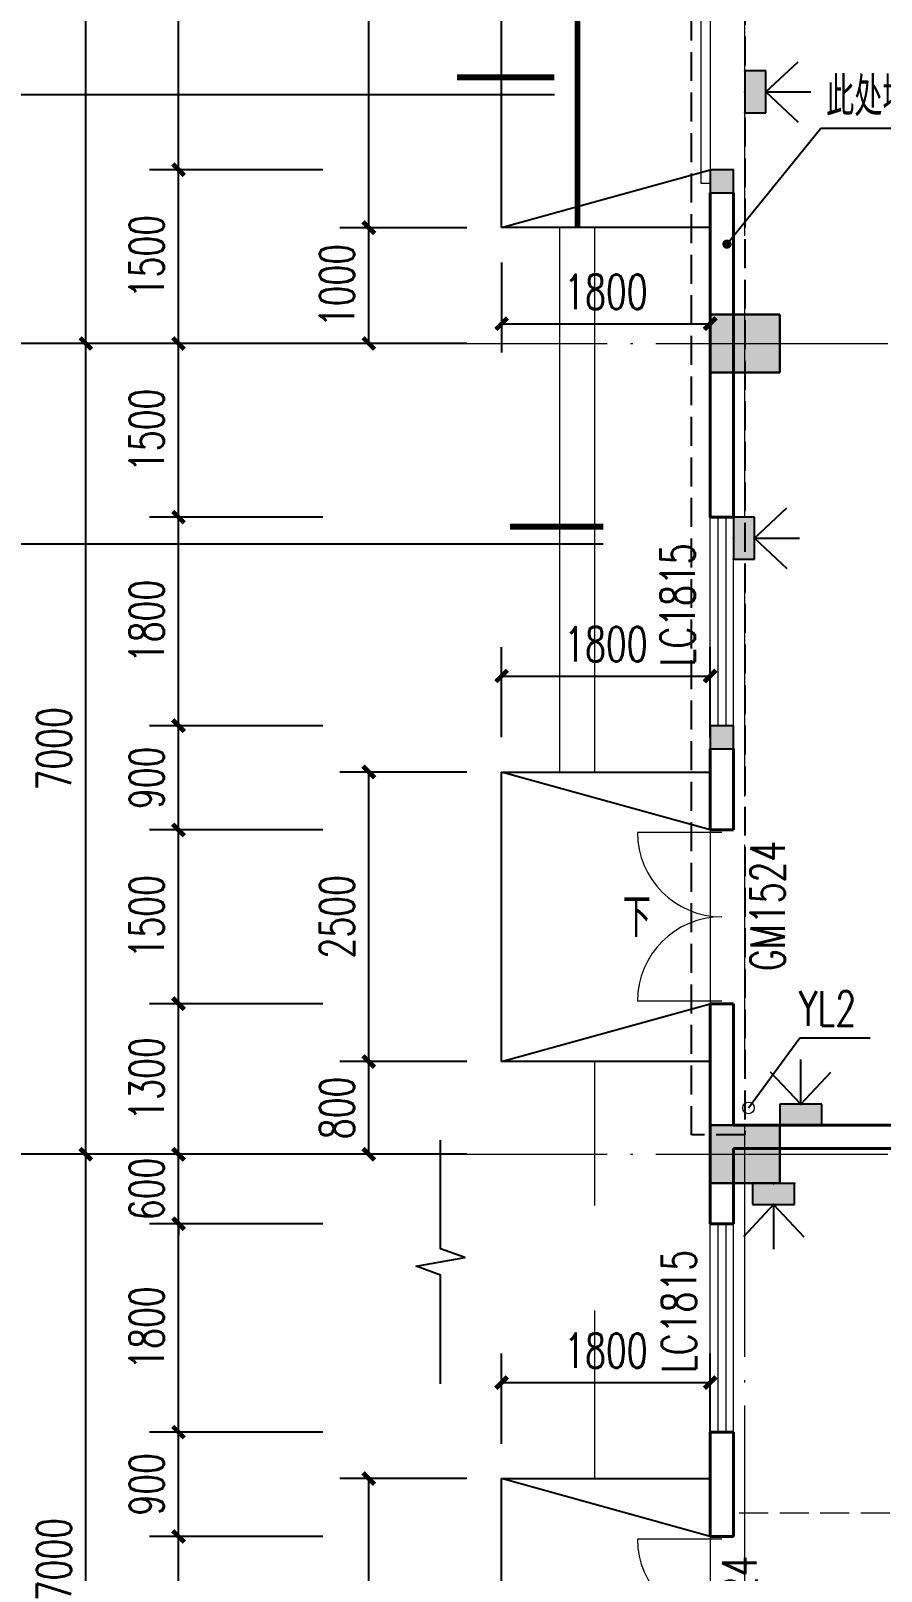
# Model space of a CAD drawing. Extents: x 238398 to 585159, y -66832 to 191977.
# Drawn here: x 384248 to 391585, y 64996 to 78296 of the extents above; entities that cross this region are included whole.
import ezdxf

# ---------------------------------------------------------------- set-up
doc = ezdxf.new("R2010")
doc.units = 0
doc.header["$LTSCALE"] = 1000
doc.header["$MEASUREMENT"] = 0
doc.linetypes.add('DASH', pattern=[0.35, 0.25, -0.1])
doc.linetypes.add('DOTE', pattern=[2.42, 2, -0.2, 0.02, -0.2])
doc.layers.get('0').update_dxf_attribs({"color": 8})
doc.layers.get('Defpoints').update_dxf_attribs({"color": 8})
for name, color, linetype in [('-人员定位', 6, 'Continuous'), ('AXIS', 8, 'Continuous'), ('DIM_IDEN', 8, 'Continuous'), ('DIM_LEAD', 8, 'Continuous'), ('DIM_SYMB', 8, 'Continuous'), ('GZZ', 8, 'Continuous'), ('PUB_DIM', 8, 'Continuous'), ('S_STAIR', 8, 'Continuous'), ('WINDOW_TEXT', 8, 'Continuous')]:
    doc.layers.add(name, color=color, linetype=linetype)
for name, color, linetype, lineweight in [('COLUMN', 8, 'Continuous', 30), ('DOTE', 8, 'DOTE', 13), ('PUB_HATCH', 8, 'Continuous', 5), ('PUB_TEXT', 8, 'Continuous', 20), ('STAIR', 8, 'Continuous', 18), ('WALL', 8, 'Continuous', 40), ('WINDOW', 8, 'Continuous', 18), ('水', 8, 'Continuous', 18), ('设备层', 8, 'Continuous', 5)]:
    doc.layers.add(name, color=color, linetype=linetype, lineweight=lineweight)
doc.styles.add('_TCH_DIM', font='SIMPLEX', dxfattribs={"bigfont": 'GBCBIG'})
doc.styles.add('_TCH_DIM_T3', font='SIMPLEX', dxfattribs={"width": 0.705882, "bigfont": 'GBCBIG'})
doc.styles.add('_TCH_WINDOW', font='geditxt.shx', dxfattribs={"bigfont": 'hztxt1.shx'})
doc.dimstyles.new('_TCH_ARCH&&100', dxfattribs={"dimtxt": 297.5, "dimasz": 100, "dimexe": 250, "dimexo": 300, "dimgap": 126.25, "dimtad": 1, "dimdec": 0, "dimzin": 0, "dimdsep": 46, "dimtxsty": '_TCH_DIM_T3', "dimblk": 'ARCHTICK', "dimcen": 0.09, "dimazin": 2, "dimtfac": 1, "dimtdec": 0, "dimtix": 1, "dimtmove": 2, "dimatfit": 3, "dimfxl": 0, "dimtolj": 1, "dimtzin": 0, "dimarcsym": 0})

# ---------------------------------------------------------------- blocks, each defined once
blk = doc.blocks.new('_ArchTick')
at = {"color": 0, "linetype": 'ByBlock', "const_width": 0.4}
blk.add_lwpolyline([(-0.5, -0.5), (0.5, 0.5)], dxfattribs=at)
blk = doc.blocks.new('*D532')
at = {"layer": 'AXIS', "color": 0, "lineweight": -2}
for p, q in [((386922, 68596), (384472, 68596)), ((384722, 61596), (384722, 68596)), ((386922, 61596), (384472, 61596))]:
    blk.add_line(p, q, dxfattribs=at)
at = {"layer": 'Defpoints', "color": 0}
for p in [(384722, 68596), (387222, 68596), (387222, 61596)]:
    blk.add_point(p, dxfattribs=at)
at = {"layer": 'AXIS', "color": 0, "lineweight": -2, "xscale": 100, "yscale": 100, "zscale": 100}
for p, rotation in [((384722, 68596), 90), ((384722, 61596), 270)]:
    blk.add_blockref('_ArchTick', p, dxfattribs=dict(at, rotation=rotation))
at = {"layer": 'AXIS', "color": 0, "insert": (384447, 65096), "char_height": 297.5, "attachment_point": 5, "rotation": 90, "style": '_TCH_DIM_T3'}
blk.add_mtext('\\A1;7000', dxfattribs=at)
blk = doc.blocks.new('*D533')
at = {"layer": 'AXIS', "color": 0, "lineweight": -2}
for p, q in [((386922, 75596), (384472, 75596)), ((384722, 68596), (384722, 75596)), ((386922, 68596), (384472, 68596))]:
    blk.add_line(p, q, dxfattribs=at)
at = {"layer": 'Defpoints', "color": 0}
for p in [(384722, 75596), (387222, 75596), (387222, 68596)]:
    blk.add_point(p, dxfattribs=at)
at = {"layer": 'AXIS', "color": 0, "lineweight": -2, "xscale": 100, "yscale": 100, "zscale": 100}
for p, rotation in [((384722, 75596), 90), ((384722, 68596), 270)]:
    blk.add_blockref('_ArchTick', p, dxfattribs=dict(at, rotation=rotation))
at = {"layer": 'AXIS', "color": 0, "insert": (384447, 72096), "char_height": 297.5, "attachment_point": 5, "rotation": 90, "style": '_TCH_DIM_T3'}
blk.add_mtext('\\A1;7000', dxfattribs=at)
blk = doc.blocks.new('*D534')
at = {"layer": 'AXIS', "color": 0, "lineweight": -2}
for p, q in [((386922, 82596), (384472, 82596)), ((384722, 75596), (384722, 82596)), ((386922, 75596), (384472, 75596))]:
    blk.add_line(p, q, dxfattribs=at)
at = {"layer": 'Defpoints', "color": 0}
for p in [(384722, 82596), (387222, 82596), (387222, 75596)]:
    blk.add_point(p, dxfattribs=at)
at = {"layer": 'AXIS', "color": 0, "lineweight": -2, "xscale": 100, "yscale": 100, "zscale": 100}
for p, rotation in [((384722, 82596), 90), ((384722, 75596), 270)]:
    blk.add_blockref('_ArchTick', p, dxfattribs=dict(at, rotation=rotation))
at = {"layer": 'AXIS', "color": 0, "insert": (384447, 79096), "char_height": 297.5, "attachment_point": 5, "rotation": 90, "style": '_TCH_DIM_T3'}
blk.add_mtext('\\A1;7000', dxfattribs=at)
blk = doc.blocks.new('43asdfasdfas')
at = {"layer": '设备层', "linetype": 'DASH', "const_width": 0.001}
for points in [[(233716, 192982), (258243, 192982)], [(233716, 192074), (249543, 192074), (249543, 192074)]]:
    blk.add_lwpolyline(points, dxfattribs=at)
blk = doc.blocks.new('*D145')
at = {"layer": 'Defpoints', "color": 0}
for p in [(387164, 81196), (388310, 81196), (388310, 76596)]:
    blk.add_point(p, dxfattribs=at)
at = {"layer": 'PUB_DIM', "color": 0, "lineweight": -2}
for p, q in [((388010, 81196), (386914, 81196)), ((387164, 76596), (387164, 81196)), ((388010, 76596), (386914, 76596))]:
    blk.add_line(p, q, dxfattribs=at)
at = {"layer": 'PUB_DIM', "color": 0, "lineweight": -2, "xscale": 100, "yscale": 100, "zscale": 100}
for p, rotation in [((387164, 81196), 90), ((387164, 76596), 270)]:
    blk.add_blockref('_ArchTick', p, dxfattribs=dict(at, rotation=rotation))
at = {"layer": 'PUB_DIM', "color": 0, "insert": (386889, 78896), "char_height": 297.5, "attachment_point": 5, "rotation": 90, "style": '_TCH_DIM_T3'}
blk.add_mtext('\\A1;4600', dxfattribs=at)
blk = doc.blocks.new('*D146')
at = {"layer": 'Defpoints', "color": 0}
for p in [(387164, 76596), (388310, 76596), (388310, 75596)]:
    blk.add_point(p, dxfattribs=at)
at = {"layer": 'PUB_DIM', "color": 0, "lineweight": -2}
for p, q in [((388010, 76596), (386914, 76596)), ((387164, 75596), (387164, 76596)), ((388010, 75596), (386914, 75596))]:
    blk.add_line(p, q, dxfattribs=at)
at = {"layer": 'PUB_DIM', "color": 0, "lineweight": -2, "xscale": 100, "yscale": 100, "zscale": 100}
for p, rotation in [((387164, 76596), 90), ((387164, 75596), 270)]:
    blk.add_blockref('_ArchTick', p, dxfattribs=dict(at, rotation=rotation))
at = {"layer": 'PUB_DIM', "color": 0, "insert": (386889, 76096), "char_height": 297.5, "attachment_point": 5, "rotation": 90, "style": '_TCH_DIM_T3'}
blk.add_mtext('\\A1;1000', dxfattribs=at)
blk = doc.blocks.new('*D147')
at = {"layer": 'Defpoints', "color": 0}
for p in [(387164, 71896), (388310, 71896), (388310, 69396)]:
    blk.add_point(p, dxfattribs=at)
at = {"layer": 'PUB_DIM', "color": 0, "lineweight": -2}
for p, q in [((388010, 71896), (386914, 71896)), ((387164, 69396), (387164, 71896)), ((388010, 69396), (386914, 69396))]:
    blk.add_line(p, q, dxfattribs=at)
at = {"layer": 'PUB_DIM', "color": 0, "lineweight": -2, "xscale": 100, "yscale": 100, "zscale": 100}
for p, rotation in [((387164, 71896), 90), ((387164, 69396), 270)]:
    blk.add_blockref('_ArchTick', p, dxfattribs=dict(at, rotation=rotation))
at = {"layer": 'PUB_DIM', "color": 0, "insert": (386889, 70646), "char_height": 297.5, "attachment_point": 5, "rotation": 90, "style": '_TCH_DIM_T3'}
blk.add_mtext('\\A1;2500', dxfattribs=at)
blk = doc.blocks.new('*D148')
at = {"layer": 'Defpoints', "color": 0}
for p in [(387164, 69396), (388310, 69396), (388310, 68596)]:
    blk.add_point(p, dxfattribs=at)
at = {"layer": 'PUB_DIM', "color": 0, "lineweight": -2}
for p, q in [((388010, 69396), (386914, 69396)), ((387164, 68596), (387164, 69396)), ((388010, 68596), (386914, 68596))]:
    blk.add_line(p, q, dxfattribs=at)
at = {"layer": 'PUB_DIM', "color": 0, "lineweight": -2, "xscale": 100, "yscale": 100, "zscale": 100}
for p, rotation in [((387164, 69396), 90), ((387164, 68596), 270)]:
    blk.add_blockref('_ArchTick', p, dxfattribs=dict(at, rotation=rotation))
at = {"layer": 'PUB_DIM', "color": 0, "insert": (386889, 68996), "char_height": 297.5, "attachment_point": 5, "rotation": 90, "style": '_TCH_DIM_T3'}
blk.add_mtext('\\A1;800', dxfattribs=at)
blk = doc.blocks.new('*D149')
at = {"layer": 'Defpoints', "color": 0}
for p in [(387164, 65796), (388310, 65796), (388310, 63296)]:
    blk.add_point(p, dxfattribs=at)
at = {"layer": 'PUB_DIM', "color": 0, "lineweight": -2}
for p, q in [((388010, 65796), (386914, 65796)), ((387164, 63296), (387164, 65796)), ((388010, 63296), (386914, 63296))]:
    blk.add_line(p, q, dxfattribs=at)
at = {"layer": 'PUB_DIM', "color": 0, "lineweight": -2, "xscale": 100, "yscale": 100, "zscale": 100}
for p, rotation in [((387164, 65796), 90), ((387164, 63296), 270)]:
    blk.add_blockref('_ArchTick', p, dxfattribs=dict(at, rotation=rotation))
at = {"layer": 'PUB_DIM', "color": 0, "insert": (386889, 64546), "char_height": 297.5, "attachment_point": 5, "rotation": 90, "style": '_TCH_DIM_T3'}
blk.add_mtext('\\A1;2500', dxfattribs=at)
blk = doc.blocks.new('*D160')
at = {"layer": 'Defpoints', "color": 0}
for p in [(388310, 76596), (390110, 76596), (390110, 75767)]:
    blk.add_point(p, dxfattribs=at)
at = {"layer": 'PUB_DIM', "color": 0, "lineweight": -2}
for p, q in [((388310, 76296), (388310, 75517)), ((390110, 76296), (390110, 75517)), ((388310, 75767), (390110, 75767))]:
    blk.add_line(p, q, dxfattribs=at)
at = {"layer": 'PUB_DIM', "color": 0, "lineweight": -2, "xscale": 100, "yscale": 100, "zscale": 100, "rotation": 180}
blk.add_blockref('_ArchTick', (388310, 75767), dxfattribs=at)
at = {"layer": 'PUB_DIM', "color": 0, "lineweight": -2, "xscale": 100, "yscale": 100, "zscale": 100}
blk.add_blockref('_ArchTick', (390110, 75767), dxfattribs=at)
at = {"layer": 'PUB_DIM', "color": 0, "insert": (389210, 76042), "char_height": 297.5, "attachment_point": 5, "style": '_TCH_DIM_T3'}
blk.add_mtext('\\A1;1800', dxfattribs=at)
blk = doc.blocks.new('*D161')
at = {"layer": 'Defpoints', "color": 0}
for p in [(390110, 72725), (388310, 71896), (390110, 71896)]:
    blk.add_point(p, dxfattribs=at)
at = {"layer": 'PUB_DIM', "color": 0, "lineweight": -2}
for p, q in [((388310, 72196), (388310, 72975)), ((390110, 72196), (390110, 72975)), ((388310, 72725), (390110, 72725))]:
    blk.add_line(p, q, dxfattribs=at)
at = {"layer": 'PUB_DIM', "color": 0, "lineweight": -2, "xscale": 100, "yscale": 100, "zscale": 100, "rotation": 180}
blk.add_blockref('_ArchTick', (388310, 72725), dxfattribs=at)
at = {"layer": 'PUB_DIM', "color": 0, "lineweight": -2, "xscale": 100, "yscale": 100, "zscale": 100}
blk.add_blockref('_ArchTick', (390110, 72725), dxfattribs=at)
at = {"layer": 'PUB_DIM', "color": 0, "insert": (389210, 73000), "char_height": 297.5, "attachment_point": 5, "style": '_TCH_DIM_T3'}
blk.add_mtext('\\A1;1800', dxfattribs=at)
blk = doc.blocks.new('*D162')
at = {"layer": 'Defpoints', "color": 0}
for p in [(390110, 66625), (388310, 65796), (390110, 65796)]:
    blk.add_point(p, dxfattribs=at)
at = {"layer": 'PUB_DIM', "color": 0, "lineweight": -2}
for p, q in [((388310, 66096), (388310, 66875)), ((390110, 66096), (390110, 66875)), ((388310, 66625), (390110, 66625))]:
    blk.add_line(p, q, dxfattribs=at)
at = {"layer": 'PUB_DIM', "color": 0, "lineweight": -2, "xscale": 100, "yscale": 100, "zscale": 100, "rotation": 180}
blk.add_blockref('_ArchTick', (388310, 66625), dxfattribs=at)
at = {"layer": 'PUB_DIM', "color": 0, "lineweight": -2, "xscale": 100, "yscale": 100, "zscale": 100}
blk.add_blockref('_ArchTick', (390110, 66625), dxfattribs=at)
at = {"layer": 'PUB_DIM', "color": 0, "insert": (389210, 66900), "char_height": 297.5, "attachment_point": 5, "style": '_TCH_DIM_T3'}
blk.add_mtext('\\A1;1800', dxfattribs=at)
blk = doc.blocks.new('*D427')
at = {"layer": 'Defpoints', "color": 0}
for p in [(385522, 65296), (387067, 65296), (387067, 63796)]:
    blk.add_point(p, dxfattribs=at)
at = {"layer": 'PUB_DIM', "color": 0, "lineweight": -2}
for p, q in [((386767, 65296), (385272, 65296)), ((385522, 63796), (385522, 65296)), ((386767, 63796), (385272, 63796))]:
    blk.add_line(p, q, dxfattribs=at)
at = {"layer": 'PUB_DIM', "color": 0, "lineweight": -2, "xscale": 100, "yscale": 100, "zscale": 100}
for p, rotation in [((385522, 65296), 90), ((385522, 63796), 270)]:
    blk.add_blockref('_ArchTick', p, dxfattribs=dict(at, rotation=rotation))
at = {"layer": 'PUB_DIM', "color": 0, "insert": (385247, 64546), "char_height": 297.5, "attachment_point": 5, "rotation": 90, "style": '_TCH_DIM_T3'}
blk.add_mtext('\\A1;1500', dxfattribs=at)
blk = doc.blocks.new('*D428')
at = {"layer": 'Defpoints', "color": 0}
for p in [(385522, 66196), (387067, 66196), (387067, 65296)]:
    blk.add_point(p, dxfattribs=at)
at = {"layer": 'PUB_DIM', "color": 0, "lineweight": -2}
for p, q in [((386767, 66196), (385272, 66196)), ((385522, 65296), (385522, 66196)), ((386767, 65296), (385272, 65296))]:
    blk.add_line(p, q, dxfattribs=at)
at = {"layer": 'PUB_DIM', "color": 0, "lineweight": -2, "xscale": 100, "yscale": 100, "zscale": 100}
for p, rotation in [((385522, 66196), 90), ((385522, 65296), 270)]:
    blk.add_blockref('_ArchTick', p, dxfattribs=dict(at, rotation=rotation))
at = {"layer": 'PUB_DIM', "color": 0, "insert": (385247, 65746), "char_height": 297.5, "attachment_point": 5, "rotation": 90, "style": '_TCH_DIM_T3'}
blk.add_mtext('\\A1;900', dxfattribs=at)
blk = doc.blocks.new('*D429')
at = {"layer": 'Defpoints', "color": 0}
for p in [(385522, 67996), (387067, 67996), (387067, 66196)]:
    blk.add_point(p, dxfattribs=at)
at = {"layer": 'PUB_DIM', "color": 0, "lineweight": -2}
for p, q in [((386767, 67996), (385272, 67996)), ((385522, 66196), (385522, 67996)), ((386767, 66196), (385272, 66196))]:
    blk.add_line(p, q, dxfattribs=at)
at = {"layer": 'PUB_DIM', "color": 0, "lineweight": -2, "xscale": 100, "yscale": 100, "zscale": 100}
for p, rotation in [((385522, 67996), 90), ((385522, 66196), 270)]:
    blk.add_blockref('_ArchTick', p, dxfattribs=dict(at, rotation=rotation))
at = {"layer": 'PUB_DIM', "color": 0, "insert": (385247, 67096), "char_height": 297.5, "attachment_point": 5, "rotation": 90, "style": '_TCH_DIM_T3'}
blk.add_mtext('\\A1;1800', dxfattribs=at)
blk = doc.blocks.new('*D430')
at = {"layer": 'Defpoints', "color": 0}
for p in [(385522, 68596), (387067, 68596), (387067, 67996)]:
    blk.add_point(p, dxfattribs=at)
at = {"layer": 'PUB_DIM', "color": 0, "lineweight": -2}
for p, q in [((385522, 68596), (385522, 68696)), ((386767, 68596), (385272, 68596)), ((385522, 67996), (385522, 68596)), ((386767, 67996), (385272, 67996)), ((385522, 67996), (385522, 67896))]:
    blk.add_line(p, q, dxfattribs=at)
at = {"layer": 'PUB_DIM', "color": 0, "lineweight": -2, "xscale": 100, "yscale": 100, "zscale": 100}
for p, rotation in [((385522, 68596), 270), ((385522, 67996), 90)]:
    blk.add_blockref('_ArchTick', p, dxfattribs=dict(at, rotation=rotation))
at = {"layer": 'PUB_DIM', "color": 0, "insert": (385247, 68296), "char_height": 297.5, "attachment_point": 5, "rotation": 90, "style": '_TCH_DIM_T3'}
blk.add_mtext('\\A1;600', dxfattribs=at)
blk = doc.blocks.new('*D431')
at = {"layer": 'Defpoints', "color": 0}
for p in [(385522, 69896), (387067, 69896), (387067, 68596)]:
    blk.add_point(p, dxfattribs=at)
at = {"layer": 'PUB_DIM', "color": 0, "lineweight": -2}
for p, q in [((386767, 69896), (385272, 69896)), ((385522, 68596), (385522, 69896)), ((386767, 68596), (385272, 68596))]:
    blk.add_line(p, q, dxfattribs=at)
at = {"layer": 'PUB_DIM', "color": 0, "lineweight": -2, "xscale": 100, "yscale": 100, "zscale": 100}
for p, rotation in [((385522, 69896), 90), ((385522, 68596), 270)]:
    blk.add_blockref('_ArchTick', p, dxfattribs=dict(at, rotation=rotation))
at = {"layer": 'PUB_DIM', "color": 0, "insert": (385247, 69246), "char_height": 297.5, "attachment_point": 5, "rotation": 90, "style": '_TCH_DIM_T3'}
blk.add_mtext('\\A1;1300', dxfattribs=at)
blk = doc.blocks.new('*D432')
at = {"layer": 'Defpoints', "color": 0}
for p in [(385522, 71396), (387067, 71396), (387067, 69896)]:
    blk.add_point(p, dxfattribs=at)
at = {"layer": 'PUB_DIM', "color": 0, "lineweight": -2}
for p, q in [((386767, 71396), (385272, 71396)), ((385522, 69896), (385522, 71396)), ((386767, 69896), (385272, 69896))]:
    blk.add_line(p, q, dxfattribs=at)
at = {"layer": 'PUB_DIM', "color": 0, "lineweight": -2, "xscale": 100, "yscale": 100, "zscale": 100}
for p, rotation in [((385522, 71396), 90), ((385522, 69896), 270)]:
    blk.add_blockref('_ArchTick', p, dxfattribs=dict(at, rotation=rotation))
at = {"layer": 'PUB_DIM', "color": 0, "insert": (385247, 70646), "char_height": 297.5, "attachment_point": 5, "rotation": 90, "style": '_TCH_DIM_T3'}
blk.add_mtext('\\A1;1500', dxfattribs=at)
blk = doc.blocks.new('*D433')
at = {"layer": 'Defpoints', "color": 0}
for p in [(385522, 72296), (387067, 72296), (387067, 71396)]:
    blk.add_point(p, dxfattribs=at)
at = {"layer": 'PUB_DIM', "color": 0, "lineweight": -2}
for p, q in [((386767, 72296), (385272, 72296)), ((385522, 71396), (385522, 72296)), ((386767, 71396), (385272, 71396))]:
    blk.add_line(p, q, dxfattribs=at)
at = {"layer": 'PUB_DIM', "color": 0, "lineweight": -2, "xscale": 100, "yscale": 100, "zscale": 100}
for p, rotation in [((385522, 72296), 90), ((385522, 71396), 270)]:
    blk.add_blockref('_ArchTick', p, dxfattribs=dict(at, rotation=rotation))
at = {"layer": 'PUB_DIM', "color": 0, "insert": (385247, 71846), "char_height": 297.5, "attachment_point": 5, "rotation": 90, "style": '_TCH_DIM_T3'}
blk.add_mtext('\\A1;900', dxfattribs=at)
blk = doc.blocks.new('*D434')
at = {"layer": 'Defpoints', "color": 0}
for p in [(385522, 74096), (387067, 74096), (387067, 72296)]:
    blk.add_point(p, dxfattribs=at)
at = {"layer": 'PUB_DIM', "color": 0, "lineweight": -2}
for p, q in [((386767, 74096), (385272, 74096)), ((385522, 72296), (385522, 74096)), ((386767, 72296), (385272, 72296))]:
    blk.add_line(p, q, dxfattribs=at)
at = {"layer": 'PUB_DIM', "color": 0, "lineweight": -2, "xscale": 100, "yscale": 100, "zscale": 100}
for p, rotation in [((385522, 74096), 90), ((385522, 72296), 270)]:
    blk.add_blockref('_ArchTick', p, dxfattribs=dict(at, rotation=rotation))
at = {"layer": 'PUB_DIM', "color": 0, "insert": (385247, 73196), "char_height": 297.5, "attachment_point": 5, "rotation": 90, "style": '_TCH_DIM_T3'}
blk.add_mtext('\\A1;1800', dxfattribs=at)
blk = doc.blocks.new('*D435')
at = {"layer": 'Defpoints', "color": 0}
for p in [(385522, 75596), (387067, 75596), (387067, 74096)]:
    blk.add_point(p, dxfattribs=at)
at = {"layer": 'PUB_DIM', "color": 0, "lineweight": -2}
for p, q in [((386767, 75596), (385272, 75596)), ((385522, 74096), (385522, 75596)), ((386767, 74096), (385272, 74096))]:
    blk.add_line(p, q, dxfattribs=at)
at = {"layer": 'PUB_DIM', "color": 0, "lineweight": -2, "xscale": 100, "yscale": 100, "zscale": 100}
for p, rotation in [((385522, 75596), 90), ((385522, 74096), 270)]:
    blk.add_blockref('_ArchTick', p, dxfattribs=dict(at, rotation=rotation))
at = {"layer": 'PUB_DIM', "color": 0, "insert": (385247, 74846), "char_height": 297.5, "attachment_point": 5, "rotation": 90, "style": '_TCH_DIM_T3'}
blk.add_mtext('\\A1;1500', dxfattribs=at)
blk = doc.blocks.new('*D436')
at = {"layer": 'Defpoints', "color": 0}
for p in [(385522, 77096), (387067, 77096), (387067, 75596)]:
    blk.add_point(p, dxfattribs=at)
at = {"layer": 'PUB_DIM', "color": 0, "lineweight": -2}
for p, q in [((386767, 77096), (385272, 77096)), ((385522, 75596), (385522, 77096)), ((386767, 75596), (385272, 75596))]:
    blk.add_line(p, q, dxfattribs=at)
at = {"layer": 'PUB_DIM', "color": 0, "lineweight": -2, "xscale": 100, "yscale": 100, "zscale": 100}
for p, rotation in [((385522, 77096), 90), ((385522, 75596), 270)]:
    blk.add_blockref('_ArchTick', p, dxfattribs=dict(at, rotation=rotation))
at = {"layer": 'PUB_DIM', "color": 0, "insert": (385247, 76346), "char_height": 297.5, "attachment_point": 5, "rotation": 90, "style": '_TCH_DIM_T3'}
blk.add_mtext('\\A1;1500', dxfattribs=at)
blk = doc.blocks.new('*D437')
at = {"layer": 'Defpoints', "color": 0}
for p in [(385522, 80696), (387067, 80696), (387067, 77096)]:
    blk.add_point(p, dxfattribs=at)
at = {"layer": 'PUB_DIM', "color": 0, "lineweight": -2}
for p, q in [((386767, 80696), (385272, 80696)), ((385522, 77096), (385522, 80696)), ((386767, 77096), (385272, 77096))]:
    blk.add_line(p, q, dxfattribs=at)
at = {"layer": 'PUB_DIM', "color": 0, "lineweight": -2, "xscale": 100, "yscale": 100, "zscale": 100}
for p, rotation in [((385522, 80696), 90), ((385522, 77096), 270)]:
    blk.add_blockref('_ArchTick', p, dxfattribs=dict(at, rotation=rotation))
at = {"layer": 'PUB_DIM', "color": 0, "insert": (385247, 78896), "char_height": 297.5, "attachment_point": 5, "rotation": 90, "style": '_TCH_DIM_T3'}
blk.add_mtext('\\A1;3600', dxfattribs=at)
blk = doc.blocks.new('$DorLib2D$00000004')
for p, q in [((-0.485, 0), (-0.485, 0.485)), ((0.485, 0), (0.485, 0.485))]:
    blk.add_line(p, q)
at = {"lineweight": 13}
for centre, start, end in [((-0.485, 0), 0, 90), ((0.485, 0), 90, 180)]:
    blk.add_arc(centre, 0.485, start, end, dxfattribs=at)
blk = doc.blocks.new('$TCHSYS$WIN2D')
for p, q in [((-0.5, 0.5), (0.5, 0.5)), ((0.5, 0.1667), (-0.5, 0.1667)), ((0.5, -0.1667), (-0.5, -0.1667)), ((-0.5, -0.5), (0.5, -0.5))]:
    blk.add_line(p, q)
blk = doc.blocks.new('$DorLib2D$00000126')
at = {"color": 0, "linetype": 'Continuous'}
for p, q in [((-0.532, 0.5), (-0.532, 0.9)), ((0.532, 0.9), (0.532, 0.5))]:
    blk.add_line(p, q, dxfattribs=at)
at = {"color": 0, "linetype": 'DASH'}
for p, q in [((-0.532, 0.9), (0.532, 0.9)), ((-0.532, 0.5), (0.532, 0.5))]:
    blk.add_line(p, q, dxfattribs=at)
blk = doc.blocks.new('_FZH')
blk.add_lwpolyline([(-0.5, -0.5), (0.5, -0.5), (0.5, 0.5), (-0.5, 0.5)], close=True)
at = {"layer": 'PUB_HATCH'}
blk.add_solid([(-0.5, -0.5), (0.5, -0.5), (-0.5, 0.5), (0.5, 0.5)], dxfattribs=at)
blk = doc.blocks.new('定位基站')
at = {"layer": '-人员定位', "ltscale": 0.01}
h = blk.add_hatch(color=256, dxfattribs=at)
h.dxf.hatch_style = 1
h.paths.add_polyline_path([(406524, 477798), (406524, 477617), (406162, 477617), (406162, 477798)])
at = {"layer": '-人员定位', "color": 6}
for p, q in [((406343, 477798), (406343, 478186)), ((406343, 477798), (406082, 478077)), ((406343, 477798), (406604, 478077)), ((406343, 477995), (406343, 477995)), ((406162, 477798), (406524, 477798)), ((406162, 477617), (406162, 477798)), ((406524, 477798), (406524, 477617)), ((406524, 477617), (406162, 477617))]:
    blk.add_line(p, q, dxfattribs=at)
for p in [(406343, 477798), (406162, 477617), (406343, 477617), (406524, 477617)]:
    blk.add_point(p, dxfattribs=at)
blk = doc.blocks.new('zw1')
at = {"layer": 'PUB_HATCH'}
for points in [[(390710.3, 75346.1), (390710.3, 75846.1), (390110.3, 75846.1), (390110.3, 75346.1)], [(390710.3, 68346.1), (390710.3, 68846.1), (390110.3, 68846.1), (390110.3, 68346.1)]]:
    blk.add_hatch(color=256, dxfattribs=at).paths.add_polyline_path(points)
at = {"layer": 'AXIS'}
for p, q in [((387221.9, 75596.1), (383221.9, 75596.1)), ((387221.9, 68596.1), (383221.9, 68596.1))]:
    blk.add_line(p, q, dxfattribs=at)
at = {"layer": 'COLUMN'}
for p, q in [((390710.3, 75846.1), (390110.3, 75846.1)), ((390110.3, 75846.1), (390110.3, 75346.1)), ((390710.3, 75346.1), (390710.3, 75846.1)), ((390110.3, 75346.1), (390710.3, 75346.1)), ((390710.3, 68846.1), (390110.3, 68846.1)), ((390110.3, 68846.1), (390110.3, 68346.1)), ((390710.3, 68346.1), (390710.3, 68846.1)), ((390110.3, 68346.1), (390710.3, 68346.1))]:
    blk.add_line(p, q, dxfattribs=at)
at = {"layer": 'DOTE'}
for p, q in [((387221.9, 75596.1), (416127.9, 75596.1)), ((387221.9, 68596.1), (416127.9, 68596.1))]:
    blk.add_line(p, q, dxfattribs=at)
blk.add_lwpolyline([(390410.3, 42646.1), (390410.3, 94439.3)], dxfattribs=at)
at = {"layer": 'AXIS'}
for p1, p2, picture, middle in [((387221.9, 75596.1), (387221.9, 82596.1), '*D534', (384446.9, 79096.1)), ((387221.9, 68596.1), (387221.9, 75596.1), '*D533', (384446.9, 72096.1)), ((387221.9, 61596.1), (387221.9, 68596.1), '*D532', (384446.9, 65096.1))]:
    dim = blk.add_aligned_dim(p1=p1, p2=p2, distance=2500, dimstyle='_TCH_ARCH&&100', dxfattribs=at)
    dim.commit()
    dim.dimension.update_dxf_attribs({"geometry": picture, "text_midpoint": middle})

msp = doc.modelspace()

# ---------------------------------------------------------------- linework, layer by layer
at = {"layer": 'DIM_IDEN'}
for p, q in [((387013.5, 77744.3), (379910.5, 77744.3)), ((388766.4, 77744.3), (387013.5, 77744.3)), ((389187.5, 73864.7), (381658.3, 73864.7))]:
    msp.add_line(p, q, dxfattribs=at)
at = {"layer": 'DIM_IDEN', "const_width": 50}
for points in [[(388766.4, 77894.3), (387925.8, 77894.3)], [(389187.5, 74014.7), (388382.1, 74014.7)]]:
    msp.add_lwpolyline(points, dxfattribs=at)
at = {"layer": 'DIM_LEAD'}
for p, q in [((390254.6, 76453.8), (391063.7, 77454.3)), ((391063.7, 77454.3), (394368.9, 77454.3)), ((390440.3, 68996.1), (390883.7, 69601.1)), ((390883.7, 69601.1), (391489.7, 69601.1))]:
    msp.add_line(p, q, dxfattribs=at)
at = {"layer": 'DIM_LEAD', "linetype": 'DASH'}
msp.add_lwpolyline([(389948.4, 82446.9), (390410.3, 82446.9), (390410.3, 68762.4), (389948.4, 68762.4)], close=True, dxfattribs=at)
at = {"layer": 'DIM_LEAD', "const_width": 40}
msp.add_lwpolyline([(390242, 76438.3, 1), (390267.2, 76469.4, 1)], format="xyb", close=True, dxfattribs=at)
at = {"layer": 'DIM_SYMB'}
msp.add_lwpolyline([(389250.1, 70646.1, 0, 0, 0), (388610.3, 70646.1, 80, 0, 0), (388310.3, 70646.1, 0, 0, 0)], format="xyseb", dxfattribs=at)
msp.add_lwpolyline([(387783.6, 66612.7), (387783.6, 67553.3), (387573.6, 67629.8), (387993.6, 67703.8), (387783.6, 67778.3), (387783.6, 68718.9)], dxfattribs=at)
at = {"layer": 'S_STAIR'}
for p, q in [((388310.3, 76596.1), (388310.3, 81196.1)), ((388310.3, 76596.1), (390110.3, 77096.1)), ((390110.3, 76596.1), (388310.3, 76596.1)), ((388310.3, 69396.1), (388310.3, 71896.1)), ((388310.3, 71896.1), (390110.3, 71896.1)), ((390110.3, 71396.1), (388310.3, 71896.1)), ((388310.3, 69396.1), (390110.3, 69896.1)), ((390110.3, 69396.1), (388310.3, 69396.1)), ((388310.3, 65795.8), (390110.3, 65795.8)), ((390110.3, 65294.8), (388310.3, 65795.8)), ((388310.3, 63296.1), (388310.3, 65795.8))]:
    msp.add_line(p, q, dxfattribs=at)
at = {"layer": 'STAIR', "linetype": 'DASH'}
msp.add_lwpolyline([(397610.3, 68346.1), (397610.3, 65496.1), (390310.3, 65496.1)], dxfattribs=at)
at = {"layer": 'WALL'}
for p, q in [((390110.3, 76896.1), (390110.3, 74096.3)), ((390310.3, 74096.3), (390310.3, 76896.1)), ((390110.3, 74096.3), (390310.3, 74096.3)), ((390110.3, 72096.3), (390110.3, 71396.1)), ((390310.3, 71396.1), (390310.3, 72096.3)), ((390110.3, 71396.1), (390310.3, 71396.1)), ((390310.3, 69896.1), (390110.3, 69896.1)), ((390110.3, 69896.1), (390110.3, 68746.1)), ((390310.3, 68846.1), (390310.3, 69896.1)), ((393860.2, 68846.1), (390310.3, 68846.1)), ((390110.3, 68746.1), (390110.3, 67996.3)), ((390310.3, 67996.3), (390310.3, 68646.1)), ((393860.2, 68646.1), (390310.3, 68646.1)), ((390110.3, 67996.3), (390310.3, 67996.3)), ((390310.3, 66196.3), (390110.3, 66196.3)), ((390110.3, 66196.3), (390110.3, 65296.1)), ((390310.3, 65296.1), (390310.3, 66196.3)), ((390110.3, 65296.1), (390310.3, 65296.1))]:
    msp.add_line(p, q, dxfattribs=at)
at = {"layer": 'WINDOW'}
for points in [[(390110.3, 71446.1), (390110.3, 69896.1)], [(390110.3, 65294.8), (390110.3, 63796.1)]]:
    msp.add_lwpolyline(points, dxfattribs=at)
at = {"layer": '水', "linetype": 'DASH', "const_width": 50}
msp.add_lwpolyline([(388965.3, 81196.1), (388965.3, 76596.1)], dxfattribs=at)
at = {"layer": '水'}
for points in [[(388810.3, 76596.1), (388810.3, 71896.1)], [(389110.3, 76596.1), (389110.3, 71896.1)], [(389110.3, 69396.1), (389110.3, 68154.2)], [(389110.3, 67246.1), (389110.3, 65795.8)]]:
    msp.add_lwpolyline(points, dxfattribs=at)
msp.add_circle((390440.3, 68996.1), 50, dxfattribs=at)

# ---------------------------------------------------------------- block references
at = {"layer": '-人员定位', "xscale": -1}
for p, rotation in [((-87206.8, -328574.8), 270), ((-87306.7, -332427.7), 270), ((-15685.8, 545961.2), 180)]:
    msp.add_blockref('定位基站', p, dxfattribs=dict(at, rotation=rotation))
msp.add_blockref('定位基站', (797234.3, -408770.9), dxfattribs=at)
for name, p in [('zw1', (0, 0)), ('43asdfasdfas', (154067.4, -124828.3))]:
    msp.add_blockref(name, p)
at = {"layer": 'GZZ', "xscale": 200, "yscale": 200, "zscale": 200}
for p in [(390210.3, 76996.1), (390210.3, 72196.3)]:
    msp.add_blockref('_FZH', p, dxfattribs=at)
at = {"layer": 'WINDOW'}
ref = msp.add_blockref('$DorLib2D$00000126', (390210.3, 78896.1), dxfattribs=dict(at, xscale=-3600, yscale=200, zscale=-3600, rotation=90))
ref.add_attrib('A', 'JM3655', (390734.1, 78490.7), dxfattribs={"layer": 'WINDOW_TEXT', "height": 297.5, "rotation": 90, "style": '_TCH_WINDOW', "width": 0.705882})
ref = msp.add_blockref('$TCHSYS$WIN2D', (390210.3, 73196.3), dxfattribs=dict(at, xscale=1800, yscale=-200, zscale=1800, rotation=90))
ref.add_attrib('A', 'LC1815', (389978.6, 72807.8), dxfattribs={"layer": 'WINDOW_TEXT', "height": 297.5, "rotation": 90, "style": '_TCH_WINDOW', "width": 0.705882})
ref = msp.add_blockref('$DorLib2D$00000004', (390210.3, 70646.1), dxfattribs=dict(at, xscale=1500, yscale=1500, zscale=1500, rotation=90))
ref.add_attrib('A', 'GM1524', (390754.7, 70177.3), dxfattribs={"layer": 'WINDOW_TEXT', "height": 297.5, "rotation": 90, "style": '_TCH_WINDOW', "width": 0.705882})
ref = msp.add_blockref('$TCHSYS$WIN2D', (390210.3, 67096.3), dxfattribs=dict(at, xscale=1800, yscale=-200, zscale=1800, rotation=90))
ref.add_attrib('A', 'LC1815', (389988.9, 66707.8), dxfattribs={"layer": 'WINDOW_TEXT', "height": 297.5, "rotation": 90, "style": '_TCH_WINDOW', "width": 0.705882})
ref = msp.add_blockref('$DorLib2D$00000004', (390210.3, 64546.1), dxfattribs=dict(at, xscale=1500, yscale=1500, zscale=1500, rotation=90))
ref.add_attrib('A', 'GM1524', (390509.5, 64005.2), dxfattribs={"layer": 'WINDOW_TEXT', "height": 297.5, "rotation": 90, "style": '_TCH_WINDOW', "width": 0.705882})

# ---------------------------------------------------------------- texts
at = {"layer": 'PUB_TEXT', "style": '_TCH_DIM'}
for s, height, p in [('此处墙体待设备安装以后再砌', 337.589, (391110.2, 77559.3)), ('下', 337.6, (389355.1, 70471.1))]:
    msp.add_text(s, height=height, dxfattribs=at).set_placement(p)
at = {"layer": 'PUB_TEXT', "style": '_TCH_DIM', "width": 0.705882}
msp.add_text('YL2', height=297.5, dxfattribs=at).set_placement((390874.7, 69706.1))

# ---------------------------------------------------------------- dimensions: what is measured, and where the dimension line sits
at = {"layer": 'PUB_DIM'}
for p1, p2, distance, picture, middle in [((388310.3, 76596.1), (388310.3, 81196.1), 1146.2, '*D145', (386889.1, 78896.1)), ((387067.2, 77096.1), (387067.2, 80696.1), 1545.3, '*D437', (385246.9, 78896.1)), ((387067.2, 75596.1), (387067.2, 77096.1), 1545.3, '*D436', (385246.9, 76346.1)), ((388310.3, 75596.1), (388310.3, 76596.1), 1146.2, '*D146', (386889.1, 76096.1)), ((388310.3, 76596.1), (390110.3, 76596.1), -829, '*D160', (389210.3, 76042.1)), ((387067.2, 74096.3), (387067.2, 75596.1), 1545.3, '*D435', (385246.9, 74846.2)), ((387067.2, 72296.3), (387067.2, 74096.3), 1545.3, '*D434', (385246.9, 73196.3)), ((388310.3, 71896.1), (390110.3, 71896.1), 829, '*D161', (389210.3, 73000.2)), ((387067.2, 71396.1), (387067.2, 72296.3), 1545.3, '*D433', (385246.9, 71846.2)), ((388310.3, 69396.1), (388310.3, 71896.1), 1146.2, '*D147', (386889.1, 70646.1)), ((387067.2, 69896.1), (387067.2, 71396.1), 1545.3, '*D432', (385246.9, 70646.1)), ((387067.2, 68596.1), (387067.2, 69896.1), 1545.3, '*D431', (385246.9, 69246.1)), ((388310.3, 68596.1), (388310.3, 69396.1), 1146.2, '*D148', (386889.1, 68996.1)), ((387067.2, 67996.3), (387067.2, 68596.1), 1545.3, '*D430', (385246.9, 68296.2)), ((387067.2, 66196.3), (387067.2, 67996.3), 1545.3, '*D429', (385246.9, 67096.3)), ((388310.3, 65795.8), (390110.3, 65795.8), 829, '*D162', (389210.3, 66899.8)), ((387067.2, 65296.1), (387067.2, 66196.3), 1545.3, '*D428', (385246.9, 65746.2)), ((388310.3, 63295.8), (388310.3, 65795.8), 1146.2, '*D149', (386889.1, 64545.8)), ((387067.2, 63796.1), (387067.2, 65296.1), 1545.3, '*D427', (385246.9, 64546.1))]:
    dim = msp.add_aligned_dim(p1=p1, p2=p2, distance=distance, dimstyle='_TCH_ARCH&&100', dxfattribs=at)
    dim.commit()
    dim.dimension.update_dxf_attribs({"geometry": picture, "text_midpoint": middle})

doc.saveas('drawing.dxf')
